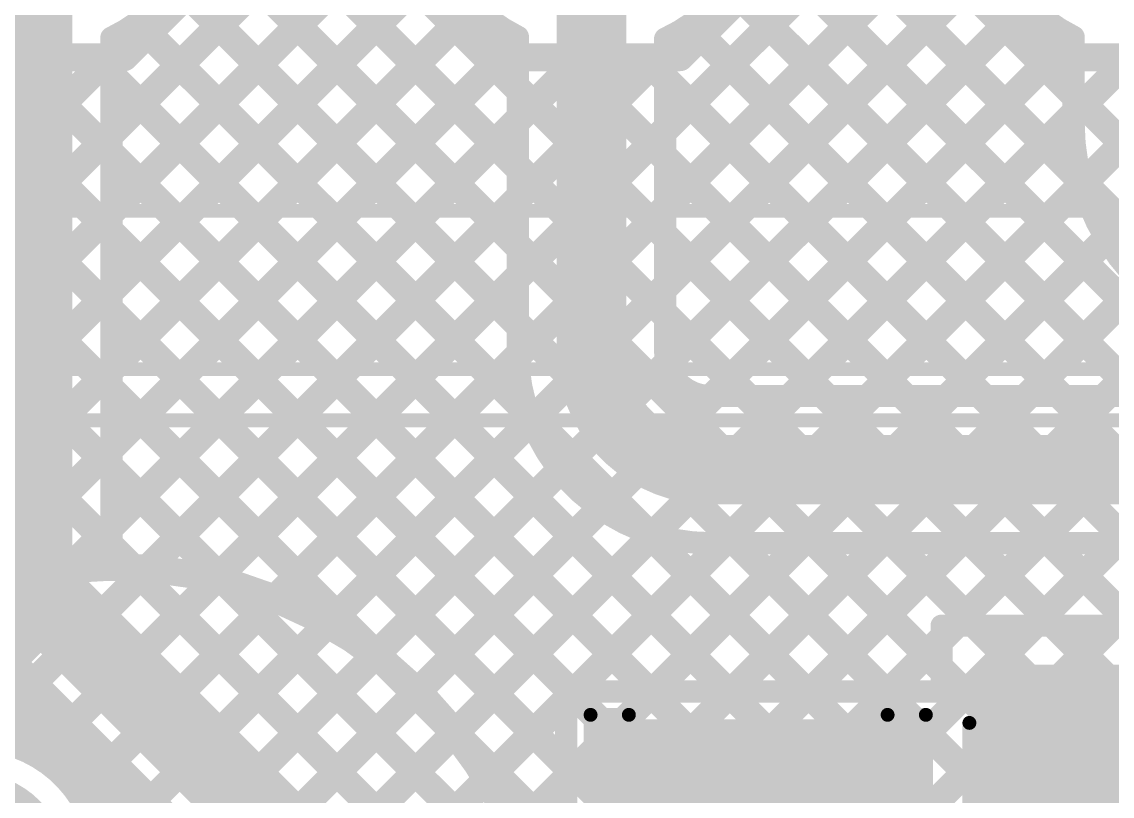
# Model space of a CAD drawing. Header units: inches. Extents: x -1.9 to 9.4, y 0 to 6.7.
# Drawn here: x 0.1433 to 0.5357, y 2.8334 to 3.1123 of the extents above; entities that cross this region are included whole.
import ezdxf

# ---------------------------------------------------------------- set-up
doc = ezdxf.new("R2010")
doc.units = ezdxf.units.IN
doc.header["$MEASUREMENT"] = 0
for name, color, linetype in [('Bottom Layer', 5, 'Continuous'), ('Bottom Solder', 6, 'Continuous'), ('Multi-Layer', 9, 'Continuous'), ('Top Layer', 1, 'Continuous'), ('Top Overlay', 2, 'Continuous'), ('Top Paste', 8, 'Continuous'), ('Top Solder', 216, 'Continuous')]:
    doc.layers.add(name, color=color, linetype=linetype)

# ---------------------------------------------------------------- blocks, each defined once
blk = doc.blocks.new('KF129_5_08_3P_7')
at = {"layer": 'Top Overlay'}
for points in [[(0.3, 0.192913, 0.005, 0.005, 0), (-0.3, 0.192913, 0.005, 0.005, 0)], [(0.3, 0.174526, 0.005, 0.005, 0), (-0.3, 0.174526, 0.005, 0.005, 0)], [(0.3, 0.117526, 0.005, 0.005, 0), (-0.3, 0.117526, 0.005, 0.005, 0)]]:
    blk.add_lwpolyline(points, format="xyseb", dxfattribs=at)
blk = doc.blocks.new('RC035M331LO8_14TH_2A1E_9')
at = {"layer": 'Bottom Layer'}
h = blk.add_hatch(color=5, dxfattribs=at)
edge = h.paths.add_edge_path()
edge.add_arc((-0.0689, 0), 0.0315, 0, 360)
at = {"layer": 'Bottom Solder'}
h = blk.add_hatch(color=6, dxfattribs=at)
edge = h.paths.add_edge_path()
edge.add_arc((-0.0689, 0), 0.0335, 0, 360)
at = {"layer": 'Multi-Layer'}
h = blk.add_hatch(color=9, dxfattribs=at)
edge = h.paths.add_edge_path()
edge.add_arc((-0.0689, 0), 0.0315, 0, 360)
at = {"layer": 'Top Layer'}
h = blk.add_hatch(color=1, dxfattribs=at)
edge = h.paths.add_edge_path()
edge.add_arc((-0.0689, 0), 0.0315, 0, 360)
at = {"layer": 'Top Solder'}
h = blk.add_hatch(color=216, dxfattribs=at)
edge = h.paths.add_edge_path()
edge.add_arc((-0.0689, 0), 0.0335, 0, 360)
at = {"layer": 'Top Overlay'}
for points in [[(0.0029, 0.1575, 0.01, 0.01, -224.908349), (0.0001, 0.1575, 0.01, 0.01, 0)], [(-0.11111, 0.02074, 0.01, 0.01, 0), (-0.11111, 0.07374, 0.01, 0.01, 0)], [(-0.13561, 0.04724, 0.01, 0.01, 0), (-0.08661, 0.04724, 0.01, 0.01, 0)]]:
    blk.add_lwpolyline(points, format="xyseb", dxfattribs=at)
for points in [[(-0.0024, 0.1575, 0.005, 0.005, 1), (0.0026, 0.1575, 0.005, 0.005, 1)], [(0.0004, 0.1575, 0.005, 0.005, 1), (0.0054, 0.1575, 0.005, 0.005, 1)], [(-0.11361, 0.07374, 0.005, 0.005, 1), (-0.10861, 0.07374, 0.005, 0.005, 1)], [(-0.08911, 0.04724, 0.005, 0.005, 1), (-0.08411, 0.04724, 0.005, 0.005, 1)]]:
    blk.add_lwpolyline(points, format="xyseb", close=True, dxfattribs=at)
blk = doc.blocks.new('R___1206_17')
at = {"layer": 'Top Layer'}
for points in [[(-0.08, 0.035), (-0.02, 0.035), (-0.02, -0.035), (-0.08, -0.035)], [(0.02, 0.035), (0.08, 0.035), (0.08, -0.035), (0.02, -0.035)]]:
    blk.add_hatch(color=1, dxfattribs=at).paths.add_polyline_path(points)
at = {"layer": 'Top Paste'}
for points in [[(-0.08, 0.035), (-0.02, 0.035), (-0.02, -0.035), (-0.08, -0.035)], [(0.02, 0.035), (0.08, 0.035), (0.08, -0.035), (0.02, -0.035)]]:
    blk.add_hatch(color=8, dxfattribs=at).paths.add_polyline_path(points)
at = {"layer": 'Top Solder'}
for points in [[(-0.084, 0.039), (-0.016, 0.039), (-0.016, -0.039), (-0.084, -0.039)], [(0.016, 0.039), (0.084, 0.039), (0.084, -0.039), (0.016, -0.039)]]:
    blk.add_hatch(color=216, dxfattribs=at).paths.add_polyline_path(points)
at = {"layer": 'Top Overlay'}
for points in [[(-0.084, 0.039, 0.005, 0.005, 0), (0.084, 0.039, 0.005, 0.005, 0)], [(-0.084, 0.039, 0.005, 0.005, 0), (-0.084, -0.039, 0.005, 0.005, 0)], [(0.084, 0.039, 0.005, 0.005, 0), (0.084, -0.039, 0.005, 0.005, 0)], [(-0.084, -0.039, 0.005, 0.005, 0), (0.084, -0.039, 0.005, 0.005, 0)]]:
    blk.add_lwpolyline(points, format="xyseb", dxfattribs=at)
for points in [[(-0.08525, 0.039, 0.0025, 0.0025, 1), (-0.08275, 0.039, 0.0025, 0.0025, 1)], [(-0.08525, 0.039, 0.0025, 0.0025, 1), (-0.08275, 0.039, 0.0025, 0.0025, 1)], [(0.08275, 0.039, 0.0025, 0.0025, 1), (0.08525, 0.039, 0.0025, 0.0025, 1)], [(0.08275, 0.039, 0.0025, 0.0025, 1), (0.08525, 0.039, 0.0025, 0.0025, 1)], [(-0.08525, -0.039, 0.0025, 0.0025, 1), (-0.08275, -0.039, 0.0025, 0.0025, 1)], [(-0.08525, -0.039, 0.0025, 0.0025, 1), (-0.08275, -0.039, 0.0025, 0.0025, 1)], [(0.08275, -0.039, 0.0025, 0.0025, 1), (0.08525, -0.039, 0.0025, 0.0025, 1)], [(0.08275, -0.039, 0.0025, 0.0025, 1), (0.08525, -0.039, 0.0025, 0.0025, 1)]]:
    blk.add_lwpolyline(points, format="xyseb", close=True, dxfattribs=at)
blk = doc.blocks.new('SMA_DO_214AC__23')
at = {"layer": 'Top Layer'}
for points in [[(-0.1063, 0.05512), (-0.04331, 0.05512), (-0.04331, -0.05512), (-0.1063, -0.05512)], [(0.04331, 0.05512), (0.1063, 0.05512), (0.1063, -0.05512), (0.04331, -0.05512)]]:
    blk.add_hatch(color=1, dxfattribs=at).paths.add_polyline_path(points)
at = {"layer": 'Top Overlay'}
blk.add_hatch(color=2, dxfattribs=at).paths.add_polyline_path([(-0.15717, -0.06299), (-0.11122, -0.06299), (-0.11122, 0.06299), (-0.15717, 0.06299)])
at = {"layer": 'Top Paste'}
for points in [[(-0.1063, 0.05512), (-0.04331, 0.05512), (-0.04331, -0.05512), (-0.1063, -0.05512)], [(0.04331, 0.05512), (0.1063, 0.05512), (0.1063, -0.05512), (0.04331, -0.05512)]]:
    blk.add_hatch(color=8, dxfattribs=at).paths.add_polyline_path(points)
at = {"layer": 'Top Solder'}
for points in [[(-0.1103, 0.05912), (-0.03931, 0.05912), (-0.03931, -0.05912), (-0.1103, -0.05912)], [(0.03931, 0.05912), (0.1103, 0.05912), (0.1103, -0.05912), (0.03931, -0.05912)]]:
    blk.add_hatch(color=216, dxfattribs=at).paths.add_polyline_path(points)
at = {"layer": 'Top Overlay'}
for points in [[(-0.11745, 0.06034, 0.005, 0.005, 0), (0.1119, 0.06034, 0.005, 0.005, 0)], [(0.1119, 0.06034, 0.005, 0.005, 0), (0.1119, 0.04656, 0.005, 0.005, 0)], [(0.1119, -0.04656, 0.005, 0.005, 0), (0.1119, -0.06034, 0.005, 0.005, 0)], [(-0.11745, -0.06034, 0.005, 0.005, 0), (0.1119, -0.06034, 0.005, 0.005, 0)]]:
    blk.add_lwpolyline(points, format="xyseb", dxfattribs=at)
for points in [[(-0.1187, 0.06034, 0.0025, 0.0025, 1), (-0.1162, 0.06034, 0.0025, 0.0025, 1)], [(0.11065, 0.06034, 0.0025, 0.0025, 1), (0.11315, 0.06034, 0.0025, 0.0025, 1)], [(0.11065, 0.06034, 0.0025, 0.0025, 1), (0.11315, 0.06034, 0.0025, 0.0025, 1)], [(0.11065, 0.04656, 0.0025, 0.0025, 1), (0.11315, 0.04656, 0.0025, 0.0025, 1)], [(0.11065, -0.04656, 0.0025, 0.0025, 1), (0.11315, -0.04656, 0.0025, 0.0025, 1)], [(-0.1187, -0.06034, 0.0025, 0.0025, 1), (-0.1162, -0.06034, 0.0025, 0.0025, 1)], [(0.11065, -0.06034, 0.0025, 0.0025, 1), (0.11315, -0.06034, 0.0025, 0.0025, 1)], [(0.11065, -0.06034, 0.0025, 0.0025, 1), (0.11315, -0.06034, 0.0025, 0.0025, 1)]]:
    blk.add_lwpolyline(points, format="xyseb", close=True, dxfattribs=at)

msp = doc.modelspace()

# ---------------------------------------------------------------- hatches: boundary and pattern name
at = {"layer": 'Top Layer'}
msp.add_hatch(color=1, dxfattribs=at).paths.add_polyline_path([(0.48834, 2.79583), (0.63834, 2.79583), (0.63834, 2.88083), (0.48834, 2.88083)])

# ---------------------------------------------------------------- linework, layer by layer
at = {"layer": 'Bottom Layer'}
for points in [[(0.04043, 3.36951, 0.01, 0.01, 0), (0.71739, 2.69255, 0.01, 0.01, 0)], [(0.1659, 2.49672, 0.01, 0.01, 0), (1.03869, 3.36951, 0.01, 0.01, 0)], [(0.1659, 2.52501, 0.01, 0.01, 0), (1.01041, 3.36951, 0.01, 0.01, 0)], [(0.1659, 2.55329, 0.01, 0.01, 0), (0.98212, 3.36951, 0.01, 0.01, 0)], [(0.1659, 2.58158, 0.01, 0.01, 0), (0.95384, 3.36951, 0.01, 0.01, 0)], [(0.16792, 2.47046, 0.01, 0.01, 0), (1.06697, 3.36951, 0.01, 0.01, 0)], [(0.23842, 3.36951, 0.01, 0.01, 0), (0.72654, 2.88138, 0.01, 0.01, 0)], [(0.2497, 2.75022, 0.01, 0.01, 0), (0.86898, 3.36951, 0.01, 0.01, 0)], [(0.26384, 2.73608, 0.01, 0.01, 0), (0.89727, 3.36951, 0.01, 0.01, 0)], [(0.27266, 2.71662, 0.01, 0.01, 0), (0.92555, 3.36951, 0.01, 0.01, 0)], [(0.01631, 3.19564, 0.01, 0.01, 0), (0.58234, 2.62961, 0.01, 0.01, 0)], [(0.01631, 2.91282, 0.01, 0.01, 0), (0.2868, 3.1833, 0.01, 0.01, 0)], [(0.1507, 2.84922, 0.01, 0.01, 0), (0.4868, 3.18531, 0.01, 0.01, 0)], [(0.21128, 3.17037, 0.01, 0.01, 0), (0.71739, 2.66426, 0.01, 0.01, 0)], [(0.01631, 3.16735, 0.01, 0.01, 0), (0.562, 2.62167, 0.01, 0.01, 0)], [(0.41128, 3.16836, 0.01, 0.01, 0), (0.71739, 2.86225, 0.01, 0.01, 0)], [(0.01631, 2.88454, 0.01, 0.01, 0), (0.2868, 3.15502, 0.01, 0.01, 0)], [(0.16484, 2.83508, 0.01, 0.01, 0), (0.4868, 3.15703, 0.01, 0.01, 0)], [(0.01631, 3.13907, 0.01, 0.01, 0), (0.55653, 2.59885, 0.01, 0.01, 0)], [(0.21128, 3.14209, 0.01, 0.01, 0), (0.71739, 2.63598, 0.01, 0.01, 0)], [(0.41128, 3.14008, 0.01, 0.01, 0), (0.71739, 2.83397, 0.01, 0.01, 0)], [(0.18016, 3.09947, 0.01, 0.01, 0), (0.21128, 3.13059, 0.01, 0.01, 0)], [(0.2868, 3.13059, 0.01, 0.01, 0), (0.31792, 3.09947, 0.01, 0.01, 0)], [(0.38016, 3.09947, 0.01, 0.01, 0), (0.41128, 3.13059, 0.01, 0.01, 0)], [(0.4868, 3.13059, 0.01, 0.01, 0), (0.51792, 3.09947, 0.01, 0.01, 0)], [(0.01631, 2.85625, 0.01, 0.01, 0), (0.28872, 3.12866, 0.01, 0.01, 0)], [(0.17522, 2.81717, 0.01, 0.01, 0), (0.48772, 3.12967, 0.01, 0.01, 0)], [(0.20289, 3.1222, 0.01, 0.01, 0), (0.71739, 2.60769, 0.01, 0.01, 0)], [(0.40189, 3.12119, 0.01, 0.01, 0), (0.71739, 2.80568, 0.01, 0.01, 0)], [(0.1659, 2.77957, 0.01, 0.01, 0), (0.50186, 3.11553, 0.01, 0.01, 0)], [(0.01631, 2.82797, 0.01, 0.01, 0), (0.30286, 3.11452, 0.01, 0.01, 0)], [(0.01631, 3.11078, 0.01, 0.01, 0), (0.59613, 2.53096, 0.01, 0.01, 0)], [(0.18875, 3.10805, 0.01, 0.01, 0), (0.71739, 2.57941, 0.01, 0.01, 0)], [(0.38774, 3.10705, 0.01, 0.01, 0), (0.71739, 2.7774, 0.01, 0.01, 0)], [(0.01631, 2.79969, 0.01, 0.01, 0), (0.31701, 3.10038, 0.01, 0.01, 0)], [(0.01631, 2.94111, 0.01, 0.01, 0), (0.17467, 3.09947, 0.01, 0.01, 0)], [(0.01631, 2.96939, 0.01, 0.01, 0), (0.14639, 3.09947, 0.01, 0.01, 0)], [(0.01631, 2.7714, 0.01, 0.01, 0), (0.34438, 3.09947, 0.01, 0.01, 0)], [(0.11792, 3.09947, 0.01, 0.01, 0), (0.18016, 3.09947, 0.01, 0.01, 0)], [(0.13078, 2.85758, 0.01, 0.01, 0), (0.37266, 3.09947, 0.01, 0.01, 0)], [(0.14077, 3.09947, 0.01, 0.01, 0), (0.7027, 2.53753, 0.01, 0.01, 0)], [(0.1659, 2.75128, 0.01, 0.01, 0), (0.516, 3.10138, 0.01, 0.01, 0)], [(0.1659, 2.723, 0.01, 0.01, 0), (0.54237, 3.09947, 0.01, 0.01, 0)], [(0.16905, 3.09947, 0.01, 0.01, 0), (0.71684, 2.55167, 0.01, 0.01, 0)], [(0.23133, 2.76014, 0.01, 0.01, 0), (0.57065, 3.09947, 0.01, 0.01, 0)], [(0.31792, 3.09947, 0.01, 0.01, 0), (0.38016, 3.09947, 0.01, 0.01, 0)], [(0.33876, 3.09947, 0.01, 0.01, 0), (0.71739, 2.72083, 0.01, 0.01, 0)], [(0.36704, 3.09947, 0.01, 0.01, 0), (0.71739, 2.74911, 0.01, 0.01, 0)], [(0.51792, 3.09947, 0.01, 0.01, 0), (0.58016, 3.09947, 0.01, 0.01, 0)], [(0.53675, 3.09947, 0.01, 0.01, 0), (0.74069, 2.89553, 0.01, 0.01, 0)], [(0.01631, 3.0825, 0.01, 0.01, 0), (0.5468, 2.55201, 0.01, 0.01, 0)], [(0.01631, 3.05422, 0.01, 0.01, 0), (0.51852, 2.55201, 0.01, 0.01, 0)], [(0.01631, 3.02593, 0.01, 0.01, 0), (0.50371, 2.53854, 0.01, 0.01, 0)], [(0.01631, 2.99765, 0.01, 0.01, 0), (0.46195, 2.55201, 0.01, 0.01, 0)], [(0.10946, 2.85758, 0.01, 0.01, 0), (0.14234, 2.85758, 0.01, 0.01, 0)], [(0.14234, 2.85758, 0.01, 0.01, 0), (0.17522, 2.8247, 0.01, 0.01, 0)]]:
    msp.add_lwpolyline(points, format="xyseb", dxfattribs=at)
for points in [[(0.49936, 3.11553, 0.005, 0.005, 1), (0.50436, 3.11553, 0.005, 0.005, 1)], [(0.30036, 3.11452, 0.005, 0.005, 1), (0.30536, 3.11452, 0.005, 0.005, 1)], [(0.18625, 3.10805, 0.005, 0.005, 1), (0.19125, 3.10805, 0.005, 0.005, 1)], [(0.38524, 3.10705, 0.005, 0.005, 1), (0.39024, 3.10705, 0.005, 0.005, 1)], [(0.13827, 3.09947, 0.005, 0.005, 1), (0.14327, 3.09947, 0.005, 0.005, 1)], [(0.14389, 3.09947, 0.005, 0.005, 1), (0.14889, 3.09947, 0.005, 0.005, 1)], [(0.16655, 3.09947, 0.005, 0.005, 1), (0.17155, 3.09947, 0.005, 0.005, 1)], [(0.17217, 3.09947, 0.005, 0.005, 1), (0.17717, 3.09947, 0.005, 0.005, 1)], [(0.17766, 3.09947, 0.005, 0.005, 1), (0.18266, 3.09947, 0.005, 0.005, 1)], [(0.17766, 3.09947, 0.005, 0.005, 1), (0.18266, 3.09947, 0.005, 0.005, 1)], [(0.31451, 3.10038, 0.005, 0.005, 1), (0.31951, 3.10038, 0.005, 0.005, 1)], [(0.31542, 3.09947, 0.005, 0.005, 1), (0.32042, 3.09947, 0.005, 0.005, 1)], [(0.31542, 3.09947, 0.005, 0.005, 1), (0.32042, 3.09947, 0.005, 0.005, 1)], [(0.33626, 3.09947, 0.005, 0.005, 1), (0.34126, 3.09947, 0.005, 0.005, 1)], [(0.34188, 3.09947, 0.005, 0.005, 1), (0.34688, 3.09947, 0.005, 0.005, 1)], [(0.36454, 3.09947, 0.005, 0.005, 1), (0.36954, 3.09947, 0.005, 0.005, 1)], [(0.37016, 3.09947, 0.005, 0.005, 1), (0.37516, 3.09947, 0.005, 0.005, 1)], [(0.37766, 3.09947, 0.005, 0.005, 1), (0.38266, 3.09947, 0.005, 0.005, 1)], [(0.37766, 3.09947, 0.005, 0.005, 1), (0.38266, 3.09947, 0.005, 0.005, 1)], [(0.5135, 3.10138, 0.005, 0.005, 1), (0.5185, 3.10138, 0.005, 0.005, 1)], [(0.51542, 3.09947, 0.005, 0.005, 1), (0.52042, 3.09947, 0.005, 0.005, 1)], [(0.51542, 3.09947, 0.005, 0.005, 1), (0.52042, 3.09947, 0.005, 0.005, 1)], [(0.53425, 3.09947, 0.005, 0.005, 1), (0.53925, 3.09947, 0.005, 0.005, 1)], [(0.13984, 2.85758, 0.005, 0.005, 1), (0.14484, 2.85758, 0.005, 0.005, 1)], [(0.13984, 2.85758, 0.005, 0.005, 1), (0.14484, 2.85758, 0.005, 0.005, 1)], [(0.1482, 2.84922, 0.005, 0.005, 1), (0.1532, 2.84922, 0.005, 0.005, 1)], [(0.16234, 2.83508, 0.005, 0.005, 1), (0.16734, 2.83508, 0.005, 0.005, 1)]]:
    msp.add_lwpolyline(points, format="xyseb", close=True, dxfattribs=at)
at = {"layer": 'Top Layer'}
for points in [[(0.03941, 3.37053, 0.008, 0.008, 0), (0.32184, 3.0881, 0.008, 0.008, 0)], [(0.17554, 3.10033, 0.008, 0.008, 0), (0.44574, 3.37053, 0.008, 0.008, 0)], [(0.2374, 3.37053, 0.008, 0.008, 0), (0.52184, 3.08609, 0.008, 0.008, 0)], [(0.12254, 3.1065, 0.008, 0.008, -1.810773), (0.21028, 3.16171, 0.008, 0.008, 0)], [(0.32184, 3.10684, 0.008, 0.008, -1.797296), (0.41028, 3.16171, 0.008, 0.008, 0)], [(0.52184, 3.10684, 0.008, 0.008, -1.79723), (0.61028, 3.16171, 0.008, 0.008, 0)], [(0.37484, 3.07336, 0.008, 0.008, 0), (0.50037, 3.19889, 0.008, 0.008, 0)], [(0.17554, 3.07205, 0.008, 0.008, 0), (0.29625, 3.19276, 0.008, 0.008, 0)], [(0.20936, 3.17229, 0.008, 0.008, 0), (0.32184, 3.05981, 0.008, 0.008, 0)], [(0.14904, 2.91128, 0.025, 0.025, 0), (0.14904, 3.16171, 0.025, 0.025, 0)], [(0.34834, 2.9938, 0.025, 0.025, 0), (0.34834, 3.16101, 0.025, 0.025, 0)], [(0.40973, 3.16991, 0.008, 0.008, 0), (0.52456, 3.05508, 0.008, 0.008, 0)], [(0.21028, 3.16171, 0.008, 0.008, -0.288452), (0.17554, 3.1065, 0.008, 0.008, 0)], [(0.41028, 3.16171, 0.008, 0.008, -0.291866), (0.37484, 3.10617, 0.008, 0.008, 0)], [(0.17554, 3.04376, 0.008, 0.008, 0), (0.28804, 3.15626, 0.008, 0.008, 0)], [(0.37484, 3.04508, 0.008, 0.008, 0), (0.4879, 3.15813, 0.008, 0.008, 0)], [(0.20805, 3.14532, 0.008, 0.008, 0), (0.32184, 3.03153, 0.008, 0.008, 0)], [(0.4076, 3.14377, 0.008, 0.008, 0), (0.57384, 2.97752, 0.008, 0.008, 0)], [(0.37484, 3.01679, 0.008, 0.008, 0), (0.49364, 3.13559, 0.008, 0.008, 0)], [(0.17554, 3.01548, 0.008, 0.008, 0), (0.2943, 3.13424, 0.008, 0.008, 0)], [(0.19892, 3.12617, 0.008, 0.008, 0), (0.32184, 3.00325, 0.008, 0.008, 0)], [(0.39807, 3.12501, 0.008, 0.008, 0), (0.54555, 2.97752, 0.008, 0.008, 0)], [(0.17554, 2.9872, 0.008, 0.008, 0), (0.30624, 3.1179, 0.008, 0.008, 0)], [(0.37551, 2.98918, 0.008, 0.008, 0), (0.50524, 3.11891, 0.008, 0.008, 0)], [(0.18481, 3.112, 0.008, 0.008, 0), (0.32565, 2.97116, 0.008, 0.008, 0)], [(0.37484, 3.10165, 0.008, 0.008, 0), (0.38631, 3.11311, 0.008, 0.008, 0)], [(0.38362, 3.11117, 0.008, 0.008, 0), (0.51727, 2.97752, 0.008, 0.008, 0)], [(0.17554, 2.92226, 0.008, 0.008, 0), (0.17554, 3.1065, 0.008, 0.008, 0)], [(0.17554, 2.95891, 0.008, 0.008, 0), (0.32184, 3.10521, 0.008, 0.008, 0)], [(0.32184, 2.9938, 0.008, 0.008, 0), (0.32184, 3.10684, 0.008, 0.008, 0)], [(0.37484, 2.9938, 0.008, 0.008, 0), (0.37484, 3.10617, 0.008, 0.008, 0)], [(0.39214, 2.97752, 0.008, 0.008, 0), (0.52158, 3.10697, 0.008, 0.008, 0)], [(0.52184, 3.07583, 0.008, 0.008, 0), (0.52184, 3.10684, 0.008, 0.008, 0)], [(0.17554, 3.09298, 0.008, 0.008, 0), (0.39739, 2.87113, 0.008, 0.008, 0)], [(0.37484, 3.09167, 0.008, 0.008, 0), (0.48898, 2.97752, 0.008, 0.008, 0)], [(0.17554, 2.93063, 0.008, 0.008, 0), (0.32184, 3.07693, 0.008, 0.008, 0)], [(0.42043, 2.97752, 0.008, 0.008, 0), (0.52184, 3.07894, 0.008, 0.008, 0)], [(0.60222, 2.99544, 0.008, 0.008, -0.414214), (0.52184, 3.07583, 0.008, 0.008, 0)], [(0.17554, 3.06469, 0.008, 0.008, 0), (0.36911, 2.87113, 0.008, 0.008, 0)], [(0.37484, 3.06338, 0.008, 0.008, 0), (0.4607, 2.97752, 0.008, 0.008, 0)], [(0.44871, 2.97752, 0.008, 0.008, 0), (0.52493, 3.05374, 0.008, 0.008, 0)], [(0.1855, 2.9123, 0.008, 0.008, 0), (0.32184, 3.04865, 0.008, 0.008, 0)], [(0.17554, 3.03641, 0.008, 0.008, 0), (0.34082, 2.87113, 0.008, 0.008, 0)], [(0.37484, 3.0351, 0.008, 0.008, 0), (0.43242, 2.97752, 0.008, 0.008, 0)], [(0.47699, 2.97752, 0.008, 0.008, 0), (0.53354, 3.03407, 0.008, 0.008, 0)], [(0.19964, 2.89816, 0.008, 0.008, 0), (0.32184, 3.02036, 0.008, 0.008, 0)], [(0.50528, 2.97752, 0.008, 0.008, 0), (0.54607, 3.01831, 0.008, 0.008, 0)], [(0.17554, 3.00813, 0.008, 0.008, 0), (0.33922, 2.84445, 0.008, 0.008, 0)], [(0.37484, 3.00681, 0.008, 0.008, 0), (0.40413, 2.97752, 0.008, 0.008, 0)], [(0.53356, 2.97752, 0.008, 0.008, 0), (0.56217, 3.00613, 0.008, 0.008, 0)], [(0.39112, 2.95102, 0.025, 0.025, -0.414214), (0.34834, 2.9938, 0.025, 0.025, 0)], [(0.01529, 2.99867, 0.008, 0.008, 0), (0.33922, 2.67474, 0.008, 0.008, 0)], [(0.21378, 2.88402, 0.008, 0.008, 0), (0.32186, 2.9921, 0.008, 0.008, 0)], [(0.39112, 2.92452, 0.008, 0.008, -0.414214), (0.32184, 2.9938, 0.008, 0.008, 0)], [(0.39112, 2.97752, 0.008, 0.008, -0.414214), (0.37484, 2.9938, 0.008, 0.008, 0)], [(0.17554, 2.97984, 0.008, 0.008, 0), (0.33922, 2.81616, 0.008, 0.008, 0)], [(0.39112, 2.97752, 0.008, 0.008, 0), (0.80622, 2.97752, 0.008, 0.008, 0)], [(0.22792, 2.86987, 0.008, 0.008, 0), (0.32661, 2.96856, 0.008, 0.008, 0)], [(0.39112, 2.95102, 0.025, 0.025, 0), (0.85834, 2.95102, 0.025, 0.025, 0)], [(0.17554, 2.95156, 0.008, 0.008, 0), (0.33922, 2.78788, 0.008, 0.008, 0)], [(0.24206, 2.85573, 0.008, 0.008, 0), (0.33695, 2.95062, 0.008, 0.008, 0)], [(0.25621, 2.84159, 0.008, 0.008, 0), (0.35155, 2.93693, 0.008, 0.008, 0)], [(0.27035, 2.82745, 0.008, 0.008, 0), (0.37055, 2.92765, 0.008, 0.008, 0)], [(0.36847, 2.92833, 0.008, 0.008, 0), (0.42568, 2.87113, 0.008, 0.008, 0)], [(0.34231, 2.87113, 0.008, 0.008, 0), (0.39571, 2.92452, 0.008, 0.008, 0)], [(0.3706, 2.87113, 0.008, 0.008, 0), (0.42399, 2.92452, 0.008, 0.008, 0)], [(0.39112, 2.92452, 0.008, 0.008, 0), (0.80622, 2.92452, 0.008, 0.008, 0)], [(0.39888, 2.87113, 0.008, 0.008, 0), (0.45228, 2.92452, 0.008, 0.008, 0)], [(0.40056, 2.92452, 0.008, 0.008, 0), (0.45396, 2.87113, 0.008, 0.008, 0)], [(0.42717, 2.87113, 0.008, 0.008, 0), (0.48056, 2.92452, 0.008, 0.008, 0)], [(0.42885, 2.92452, 0.008, 0.008, 0), (0.47434, 2.87903, 0.008, 0.008, 0)], [(0.45713, 2.92452, 0.008, 0.008, 0), (0.48683, 2.89483, 0.008, 0.008, 0)], [(0.47915, 2.89483, 0.008, 0.008, 0), (0.50885, 2.92452, 0.008, 0.008, 0)], [(0.48542, 2.92452, 0.008, 0.008, 0), (0.51511, 2.89483, 0.008, 0.008, 0)], [(0.50743, 2.89483, 0.008, 0.008, 0), (0.53713, 2.92452, 0.008, 0.008, 0)], [(0.5137, 2.92452, 0.008, 0.008, 0), (0.5434, 2.89483, 0.008, 0.008, 0)], [(0.53572, 2.89483, 0.008, 0.008, 0), (0.56542, 2.92452, 0.008, 0.008, 0)], [(0.14904, 2.91128, 0.025, 0.025, 0), (0.3628, 2.69752, 0.025, 0.025, 0)], [(0.17554, 2.92327, 0.008, 0.008, 0), (0.37729, 2.72152, 0.008, 0.008, 0)], [(0.17554, 2.92226, 0.008, 0.008, 0), (0.37628, 2.72152, 0.008, 0.008, 0)], [(0.13033, 2.89251, 0.008, 0.008, 0), (0.33922, 2.68362, 0.008, 0.008, 0)], [(0.47434, 2.89483, 0.008, 0.008, 0), (0.65234, 2.89483, 0.008, 0.008, 0)], [(0.47434, 2.89001, 0.008, 0.008, 0), (0.47915, 2.89483, 0.008, 0.008, 0)], [(0.47434, 2.87113, 0.008, 0.008, 0), (0.47434, 2.89483, 0.008, 0.008, 0)], [(0.45545, 2.87113, 0.008, 0.008, 0), (0.47434, 2.89001, 0.008, 0.008, 0)], [(0.12695, 2.85375, 0.008, 0.008, 0), (0.14802, 2.87482, 0.008, 0.008, 0)], [(0.33922, 2.87113, 0.008, 0.008, 0), (0.47434, 2.87113, 0.008, 0.008, 0)], [(0.33922, 2.86803, 0.008, 0.008, 0), (0.34231, 2.87113, 0.008, 0.008, 0)], [(0.33922, 2.78013, 0.008, 0.008, 0), (0.33922, 2.87113, 0.008, 0.008, 0)], [(0.28449, 2.8133, 0.008, 0.008, 0), (0.33922, 2.86803, 0.008, 0.008, 0)], [(0.14896, 2.84748, 0.008, 0.008, 0), (0.16216, 2.86068, 0.008, 0.008, 0)], [(0.09373, 2.84044, 0.008, 0.008, -0.668179), (0.1714, 2.80827, 0.008, 0.008, 0)], [(0.16356, 2.83379, 0.008, 0.008, 0), (0.1763, 2.84654, 0.008, 0.008, 0)], [(0.29863, 2.79916, 0.008, 0.008, 0), (0.33922, 2.83975, 0.008, 0.008, 0)], [(0.17114, 2.81309, 0.008, 0.008, 0), (0.19045, 2.8324, 0.008, 0.008, 0)], [(0.40834, 2.76583, 0.02, 0.02, 0), (0.40834, 2.82563, 0.02, 0.02, 0)]]:
    msp.add_lwpolyline(points, format="xyseb", dxfattribs=at)
for points in [[(0.18281, 3.112, 0.004, 0.004, 1), (0.18681, 3.112, 0.004, 0.004, 1)], [(0.38431, 3.11311, 0.004, 0.004, 1), (0.38831, 3.11311, 0.004, 0.004, 1)], [(0.38162, 3.11117, 0.004, 0.004, 1), (0.38562, 3.11117, 0.004, 0.004, 1)], [(0.17354, 3.1065, 0.004, 0.004, 1), (0.17754, 3.1065, 0.004, 0.004, 1)], [(0.17354, 3.1065, 0.004, 0.004, 1), (0.17754, 3.1065, 0.004, 0.004, 1)], [(0.31984, 3.10684, 0.004, 0.004, 1), (0.32384, 3.10684, 0.004, 0.004, 1)], [(0.31984, 3.10684, 0.004, 0.004, 1), (0.32384, 3.10684, 0.004, 0.004, 1)], [(0.31984, 3.10521, 0.004, 0.004, 1), (0.32384, 3.10521, 0.004, 0.004, 1)], [(0.37284, 3.10617, 0.004, 0.004, 1), (0.37684, 3.10617, 0.004, 0.004, 1)], [(0.37284, 3.10617, 0.004, 0.004, 1), (0.37684, 3.10617, 0.004, 0.004, 1)], [(0.51958, 3.10697, 0.004, 0.004, 1), (0.52358, 3.10697, 0.004, 0.004, 1)], [(0.51984, 3.10684, 0.004, 0.004, 1), (0.52384, 3.10684, 0.004, 0.004, 1)], [(0.51984, 3.10684, 0.004, 0.004, 1), (0.52384, 3.10684, 0.004, 0.004, 1)], [(0.17354, 3.10033, 0.004, 0.004, 1), (0.17754, 3.10033, 0.004, 0.004, 1)], [(0.37284, 3.10165, 0.004, 0.004, 1), (0.37684, 3.10165, 0.004, 0.004, 1)], [(0.17354, 3.09298, 0.004, 0.004, 1), (0.17754, 3.09298, 0.004, 0.004, 1)], [(0.37284, 3.09167, 0.004, 0.004, 1), (0.37684, 3.09167, 0.004, 0.004, 1)], [(0.31984, 3.0881, 0.004, 0.004, 1), (0.32384, 3.0881, 0.004, 0.004, 1)], [(0.51984, 3.08609, 0.004, 0.004, 1), (0.52384, 3.08609, 0.004, 0.004, 1)], [(0.31984, 3.07693, 0.004, 0.004, 1), (0.32384, 3.07693, 0.004, 0.004, 1)], [(0.51984, 3.07894, 0.004, 0.004, 1), (0.52384, 3.07894, 0.004, 0.004, 1)], [(0.37284, 3.07336, 0.004, 0.004, 1), (0.37684, 3.07336, 0.004, 0.004, 1)], [(0.51984, 3.07583, 0.004, 0.004, 1), (0.52384, 3.07583, 0.004, 0.004, 1)], [(0.51984, 3.07583, 0.004, 0.004, 1), (0.52384, 3.07583, 0.004, 0.004, 1)], [(0.17354, 3.07205, 0.004, 0.004, 1), (0.17754, 3.07205, 0.004, 0.004, 1)], [(0.17354, 3.06469, 0.004, 0.004, 1), (0.17754, 3.06469, 0.004, 0.004, 1)], [(0.37284, 3.06338, 0.004, 0.004, 1), (0.37684, 3.06338, 0.004, 0.004, 1)], [(0.31984, 3.05981, 0.004, 0.004, 1), (0.32384, 3.05981, 0.004, 0.004, 1)], [(0.52256, 3.05508, 0.004, 0.004, 1), (0.52656, 3.05508, 0.004, 0.004, 1)], [(0.52293, 3.05374, 0.004, 0.004, 1), (0.52693, 3.05374, 0.004, 0.004, 1)], [(0.31984, 3.04865, 0.004, 0.004, 1), (0.32384, 3.04865, 0.004, 0.004, 1)], [(0.17354, 3.04376, 0.004, 0.004, 1), (0.17754, 3.04376, 0.004, 0.004, 1)], [(0.37284, 3.04508, 0.004, 0.004, 1), (0.37684, 3.04508, 0.004, 0.004, 1)], [(0.17354, 3.03641, 0.004, 0.004, 1), (0.17754, 3.03641, 0.004, 0.004, 1)], [(0.37284, 3.0351, 0.004, 0.004, 1), (0.37684, 3.0351, 0.004, 0.004, 1)], [(0.53154, 3.03407, 0.004, 0.004, 1), (0.53554, 3.03407, 0.004, 0.004, 1)], [(0.31984, 3.03153, 0.004, 0.004, 1), (0.32384, 3.03153, 0.004, 0.004, 1)], [(0.31984, 3.02036, 0.004, 0.004, 1), (0.32384, 3.02036, 0.004, 0.004, 1)], [(0.17354, 3.01548, 0.004, 0.004, 1), (0.17754, 3.01548, 0.004, 0.004, 1)], [(0.37284, 3.01679, 0.004, 0.004, 1), (0.37684, 3.01679, 0.004, 0.004, 1)], [(0.17354, 3.00813, 0.004, 0.004, 1), (0.17754, 3.00813, 0.004, 0.004, 1)], [(0.37284, 3.00681, 0.004, 0.004, 1), (0.37684, 3.00681, 0.004, 0.004, 1)], [(0.31984, 3.00325, 0.004, 0.004, 1), (0.32384, 3.00325, 0.004, 0.004, 1)], [(0.34209, 2.9938, 0.0125, 0.0125, 1), (0.35459, 2.9938, 0.0125, 0.0125, 1)], [(0.34209, 2.9938, 0.0125, 0.0125, 1), (0.35459, 2.9938, 0.0125, 0.0125, 1)], [(0.31984, 2.9938, 0.004, 0.004, 1), (0.32384, 2.9938, 0.004, 0.004, 1)], [(0.31984, 2.9938, 0.004, 0.004, 1), (0.32384, 2.9938, 0.004, 0.004, 1)], [(0.31986, 2.9921, 0.004, 0.004, 1), (0.32386, 2.9921, 0.004, 0.004, 1)], [(0.37284, 2.9938, 0.004, 0.004, 1), (0.37684, 2.9938, 0.004, 0.004, 1)], [(0.37284, 2.9938, 0.004, 0.004, 1), (0.37684, 2.9938, 0.004, 0.004, 1)], [(0.17354, 2.9872, 0.004, 0.004, 1), (0.17754, 2.9872, 0.004, 0.004, 1)], [(0.37351, 2.98918, 0.004, 0.004, 1), (0.37751, 2.98918, 0.004, 0.004, 1)], [(0.17354, 2.97984, 0.004, 0.004, 1), (0.17754, 2.97984, 0.004, 0.004, 1)], [(0.38912, 2.97752, 0.004, 0.004, 1), (0.39312, 2.97752, 0.004, 0.004, 1)], [(0.38912, 2.97752, 0.004, 0.004, 1), (0.39312, 2.97752, 0.004, 0.004, 1)], [(0.39014, 2.97752, 0.004, 0.004, 1), (0.39414, 2.97752, 0.004, 0.004, 1)], [(0.40213, 2.97752, 0.004, 0.004, 1), (0.40613, 2.97752, 0.004, 0.004, 1)], [(0.41843, 2.97752, 0.004, 0.004, 1), (0.42243, 2.97752, 0.004, 0.004, 1)], [(0.43042, 2.97752, 0.004, 0.004, 1), (0.43442, 2.97752, 0.004, 0.004, 1)], [(0.44671, 2.97752, 0.004, 0.004, 1), (0.45071, 2.97752, 0.004, 0.004, 1)], [(0.4587, 2.97752, 0.004, 0.004, 1), (0.4627, 2.97752, 0.004, 0.004, 1)], [(0.47499, 2.97752, 0.004, 0.004, 1), (0.47899, 2.97752, 0.004, 0.004, 1)], [(0.48698, 2.97752, 0.004, 0.004, 1), (0.49098, 2.97752, 0.004, 0.004, 1)], [(0.50328, 2.97752, 0.004, 0.004, 1), (0.50728, 2.97752, 0.004, 0.004, 1)], [(0.51527, 2.97752, 0.004, 0.004, 1), (0.51927, 2.97752, 0.004, 0.004, 1)], [(0.53156, 2.97752, 0.004, 0.004, 1), (0.53556, 2.97752, 0.004, 0.004, 1)], [(0.32365, 2.97116, 0.004, 0.004, 1), (0.32765, 2.97116, 0.004, 0.004, 1)], [(0.32461, 2.96856, 0.004, 0.004, 1), (0.32861, 2.96856, 0.004, 0.004, 1)], [(0.17354, 2.95891, 0.004, 0.004, 1), (0.17754, 2.95891, 0.004, 0.004, 1)], [(0.38487, 2.95102, 0.0125, 0.0125, 1), (0.39737, 2.95102, 0.0125, 0.0125, 1)], [(0.38487, 2.95102, 0.0125, 0.0125, 1), (0.39737, 2.95102, 0.0125, 0.0125, 1)], [(0.17354, 2.95156, 0.004, 0.004, 1), (0.17754, 2.95156, 0.004, 0.004, 1)], [(0.33495, 2.95062, 0.004, 0.004, 1), (0.33895, 2.95062, 0.004, 0.004, 1)], [(0.34955, 2.93693, 0.004, 0.004, 1), (0.35355, 2.93693, 0.004, 0.004, 1)], [(0.17354, 2.93063, 0.004, 0.004, 1), (0.17754, 2.93063, 0.004, 0.004, 1)], [(0.36647, 2.92833, 0.004, 0.004, 1), (0.37047, 2.92833, 0.004, 0.004, 1)], [(0.36855, 2.92765, 0.004, 0.004, 1), (0.37255, 2.92765, 0.004, 0.004, 1)], [(0.38912, 2.92452, 0.004, 0.004, 1), (0.39312, 2.92452, 0.004, 0.004, 1)], [(0.38912, 2.92452, 0.004, 0.004, 1), (0.39312, 2.92452, 0.004, 0.004, 1)], [(0.39371, 2.92452, 0.004, 0.004, 1), (0.39771, 2.92452, 0.004, 0.004, 1)], [(0.39856, 2.92452, 0.004, 0.004, 1), (0.40256, 2.92452, 0.004, 0.004, 1)], [(0.42199, 2.92452, 0.004, 0.004, 1), (0.42599, 2.92452, 0.004, 0.004, 1)], [(0.42685, 2.92452, 0.004, 0.004, 1), (0.43085, 2.92452, 0.004, 0.004, 1)], [(0.45028, 2.92452, 0.004, 0.004, 1), (0.45428, 2.92452, 0.004, 0.004, 1)], [(0.45513, 2.92452, 0.004, 0.004, 1), (0.45913, 2.92452, 0.004, 0.004, 1)], [(0.47856, 2.92452, 0.004, 0.004, 1), (0.48256, 2.92452, 0.004, 0.004, 1)], [(0.48342, 2.92452, 0.004, 0.004, 1), (0.48742, 2.92452, 0.004, 0.004, 1)], [(0.50685, 2.92452, 0.004, 0.004, 1), (0.51085, 2.92452, 0.004, 0.004, 1)], [(0.5117, 2.92452, 0.004, 0.004, 1), (0.5157, 2.92452, 0.004, 0.004, 1)], [(0.53513, 2.92452, 0.004, 0.004, 1), (0.53913, 2.92452, 0.004, 0.004, 1)], [(0.14279, 2.91128, 0.0125, 0.0125, 1), (0.15529, 2.91128, 0.0125, 0.0125, 1)], [(0.14279, 2.91128, 0.0125, 0.0125, 1), (0.15529, 2.91128, 0.0125, 0.0125, 1)], [(0.17354, 2.92327, 0.004, 0.004, 1), (0.17754, 2.92327, 0.004, 0.004, 1)], [(0.17354, 2.92226, 0.004, 0.004, 1), (0.17754, 2.92226, 0.004, 0.004, 1)], [(0.17354, 2.92226, 0.004, 0.004, 1), (0.17754, 2.92226, 0.004, 0.004, 1)], [(0.1835, 2.9123, 0.004, 0.004, 1), (0.1875, 2.9123, 0.004, 0.004, 1)], [(0.19764, 2.89816, 0.004, 0.004, 1), (0.20164, 2.89816, 0.004, 0.004, 1)], [(0.47234, 2.89483, 0.004, 0.004, 1), (0.47634, 2.89483, 0.004, 0.004, 1)], [(0.47234, 2.89483, 0.004, 0.004, 1), (0.47634, 2.89483, 0.004, 0.004, 1)], [(0.47715, 2.89483, 0.004, 0.004, 1), (0.48115, 2.89483, 0.004, 0.004, 1)], [(0.47715, 2.89483, 0.004, 0.004, 1), (0.48115, 2.89483, 0.004, 0.004, 1)], [(0.48483, 2.89483, 0.004, 0.004, 1), (0.48883, 2.89483, 0.004, 0.004, 1)], [(0.50543, 2.89483, 0.004, 0.004, 1), (0.50943, 2.89483, 0.004, 0.004, 1)], [(0.51311, 2.89483, 0.004, 0.004, 1), (0.51711, 2.89483, 0.004, 0.004, 1)], [(0.53372, 2.89483, 0.004, 0.004, 1), (0.53772, 2.89483, 0.004, 0.004, 1)], [(0.47234, 2.89001, 0.004, 0.004, 1), (0.47634, 2.89001, 0.004, 0.004, 1)], [(0.47234, 2.89001, 0.004, 0.004, 1), (0.47634, 2.89001, 0.004, 0.004, 1)], [(0.21178, 2.88402, 0.004, 0.004, 1), (0.21578, 2.88402, 0.004, 0.004, 1)], [(0.47234, 2.87903, 0.004, 0.004, 1), (0.47634, 2.87903, 0.004, 0.004, 1)], [(0.14602, 2.87482, 0.004, 0.004, 1), (0.15002, 2.87482, 0.004, 0.004, 1)], [(0.22592, 2.86987, 0.004, 0.004, 1), (0.22992, 2.86987, 0.004, 0.004, 1)], [(0.33722, 2.87113, 0.004, 0.004, 1), (0.34122, 2.87113, 0.004, 0.004, 1)], [(0.33722, 2.87113, 0.004, 0.004, 1), (0.34122, 2.87113, 0.004, 0.004, 1)], [(0.33882, 2.87113, 0.004, 0.004, 1), (0.34282, 2.87113, 0.004, 0.004, 1)], [(0.34031, 2.87113, 0.004, 0.004, 1), (0.34431, 2.87113, 0.004, 0.004, 1)], [(0.34031, 2.87113, 0.004, 0.004, 1), (0.34431, 2.87113, 0.004, 0.004, 1)], [(0.36711, 2.87113, 0.004, 0.004, 1), (0.37111, 2.87113, 0.004, 0.004, 1)], [(0.3686, 2.87113, 0.004, 0.004, 1), (0.3726, 2.87113, 0.004, 0.004, 1)], [(0.39539, 2.87113, 0.004, 0.004, 1), (0.39939, 2.87113, 0.004, 0.004, 1)], [(0.39688, 2.87113, 0.004, 0.004, 1), (0.40088, 2.87113, 0.004, 0.004, 1)], [(0.42368, 2.87113, 0.004, 0.004, 1), (0.42768, 2.87113, 0.004, 0.004, 1)], [(0.42517, 2.87113, 0.004, 0.004, 1), (0.42917, 2.87113, 0.004, 0.004, 1)], [(0.45196, 2.87113, 0.004, 0.004, 1), (0.45596, 2.87113, 0.004, 0.004, 1)], [(0.45345, 2.87113, 0.004, 0.004, 1), (0.45745, 2.87113, 0.004, 0.004, 1)], [(0.47234, 2.87113, 0.004, 0.004, 1), (0.47634, 2.87113, 0.004, 0.004, 1)], [(0.47234, 2.87113, 0.004, 0.004, 1), (0.47634, 2.87113, 0.004, 0.004, 1)], [(0.33722, 2.86803, 0.004, 0.004, 1), (0.34122, 2.86803, 0.004, 0.004, 1)], [(0.33722, 2.86803, 0.004, 0.004, 1), (0.34122, 2.86803, 0.004, 0.004, 1)], [(0.16016, 2.86068, 0.004, 0.004, 1), (0.16416, 2.86068, 0.004, 0.004, 1)], [(0.24006, 2.85573, 0.004, 0.004, 1), (0.24406, 2.85573, 0.004, 0.004, 1)], [(0.14696, 2.84748, 0.004, 0.004, 1), (0.15096, 2.84748, 0.004, 0.004, 1)], [(0.1743, 2.84654, 0.004, 0.004, 1), (0.1783, 2.84654, 0.004, 0.004, 1)], [(0.25421, 2.84159, 0.004, 0.004, 1), (0.25821, 2.84159, 0.004, 0.004, 1)], [(0.33722, 2.84445, 0.004, 0.004, 1), (0.34122, 2.84445, 0.004, 0.004, 1)], [(0.33722, 2.83975, 0.004, 0.004, 1), (0.34122, 2.83975, 0.004, 0.004, 1)], [(0.16156, 2.83379, 0.004, 0.004, 1), (0.16556, 2.83379, 0.004, 0.004, 1)], [(0.18845, 2.8324, 0.004, 0.004, 1), (0.19245, 2.8324, 0.004, 0.004, 1)], [(0.40334, 2.82563, 0.01, 0.01, 1), (0.41334, 2.82563, 0.01, 0.01, 1)]]:
    msp.add_lwpolyline(points, format="xyseb", close=True, dxfattribs=at)

# ---------------------------------------------------------------- block references
for name, p, rotation in [('KF129_5_08_3P_7', (0.34904, 3.16171), 180), ('RC035M331LO8_14TH_2A1E_9', (0.17462, 2.75955), 315), ('SMA_DO_214AC__23', (0.40834, 2.75083), 90), ('R___1206_17', (0.52334, 2.77583), 90)]:
    msp.add_blockref(name, p, dxfattribs=dict(rotation=rotation))

doc.saveas('drawing.dxf')
